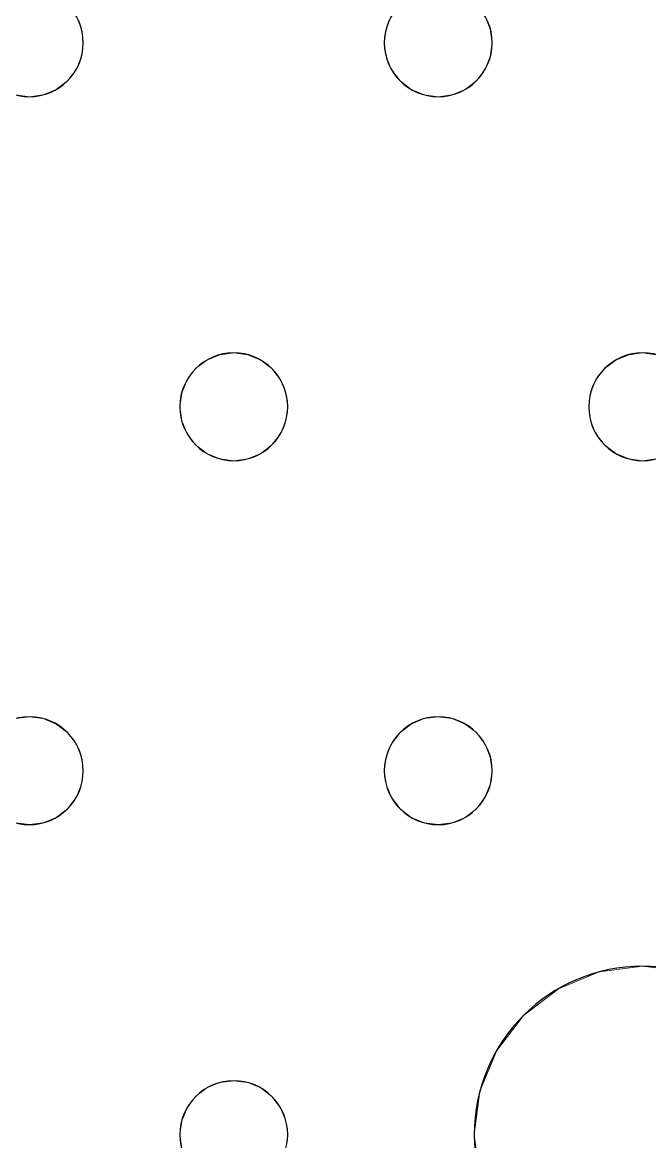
# Model space of a CAD drawing. Header units: millimetres. Extents: x -1 to 1201, y -701 to 1.
# Drawn here: x 816.9 to 863.5, y -233.5 to -150.5 of the extents above; entities that cross this region are included whole.
import ezdxf

# ---------------------------------------------------------------- set-up
doc = ezdxf.new("R2010")
doc.units = ezdxf.units.MM
doc.layers.add('IQ_200_3D', color=1, linetype='Continuous')
doc.layers.add('IQ_204_2D', color=7, linetype='Continuous')

msp = doc.modelspace()

# ---------------------------------------------------------------- linework, layer by layer
at = {"layer": 'IQ_200_3D', "lineweight": 18}
for points, invisible_edges in [([(820.915, -150, 890), (821.315, -150.965, 890), (843.921, -150.965, 890), (844.32, -150, 890)], 10), ([(843.921, -150.965, 888), (821.315, -150.965, 888), (820.915, -150, 888), (844.32, -150, 888)], 5), ([(821.315, -150.965, 890), (820.915, -150, 890), (820.915, -150, 888), (821.315, -150.965, 888)], 10), ([(844.32, -150, 890), (843.921, -150.965, 890), (843.921, -150.965, 888), (844.32, -150, 888)], 10), ([(851.248, -150, 890), (851.648, -150.965, 890), (874.254, -150.965, 890), (874.654, -150, 890)], 10), ([(874.254, -150.965, 888), (851.648, -150.965, 888), (851.248, -150, 888), (874.654, -150, 888)], 5), ([(851.648, -150.965, 890), (851.248, -150, 890), (851.248, -150, 888), (851.648, -150.965, 888)], 10), ([(843.784, -152, 890), (821.315, -150.965, 890), (821.451, -152, 890), (843.921, -153.035, 890)], 5), ([(843.921, -150.965, 890), (821.315, -150.965, 890), (843.784, -152, 890)], 3), ([(821.451, -152, 888), (821.315, -150.965, 888), (843.784, -152, 888), (843.921, -153.035, 888)], 10), ([(843.784, -152, 888), (821.315, -150.965, 888), (843.921, -150.965, 888)], 3), ([(821.451, -152, 890), (821.315, -150.965, 890), (821.315, -150.965, 888), (821.451, -152, 888)], 2), ([(843.921, -150.965, 890), (843.784, -152, 890), (843.784, -152, 888), (843.921, -150.965, 888)], 8), ([(851.648, -150.965, 890), (851.784, -152, 890), (874.118, -152, 890), (874.254, -150.965, 890)], 10), ([(851.784, -152, 888), (851.648, -150.965, 888), (874.118, -152, 888), (874.254, -153.035, 888)], 10), ([(874.118, -152, 888), (851.648, -150.965, 888), (874.254, -150.965, 888)], 3), ([(851.784, -152, 890), (851.648, -150.965, 890), (851.648, -150.965, 888), (851.784, -152, 888)], 2), ([(843.921, -153.035, 890), (821.451, -152, 890), (821.315, -153.035, 890), (844.32, -154, 890)], 5), ([(821.315, -153.035, 888), (821.451, -152, 888), (843.921, -153.035, 888), (844.32, -154, 888)], 10), ([(821.315, -153.035, 890), (821.451, -152, 890), (821.451, -152, 888), (821.315, -153.035, 888)], 8), ([(843.784, -152, 890), (843.921, -153.035, 890), (843.921, -153.035, 888), (843.784, -152, 888)], 2), ([(851.784, -152, 890), (851.648, -153.035, 890), (874.254, -153.035, 890), (874.118, -152, 890)], 10), ([(851.648, -153.035, 888), (851.784, -152, 888), (874.254, -153.035, 888), (874.654, -154, 888)], 10), ([(851.648, -153.035, 890), (851.784, -152, 890), (851.784, -152, 888), (851.648, -153.035, 888)], 8), ([(844.32, -154, 890), (821.315, -153.035, 890), (820.915, -154, 890), (832.618, -175, 890)], 13), ([(820.915, -154, 888), (821.315, -153.035, 888), (844.32, -154, 888)], 14), ([(820.915, -154, 890), (821.315, -153.035, 890), (821.315, -153.035, 888), (820.915, -154, 888)], 10), ([(843.921, -153.035, 890), (844.32, -154, 890), (844.32, -154, 888), (843.921, -153.035, 888)], 10), ([(851.248, -154, 890), (862.951, -175, 890), (874.654, -154, 890), (851.648, -153.035, 890)], 7), ([(874.654, -154, 888), (862.951, -175, 888), (851.248, -154, 888), (851.648, -153.035, 888)], 11), ([(851.248, -154, 890), (851.648, -153.035, 890), (851.648, -153.035, 888), (851.248, -154, 888)], 10), ([(851.648, -153.035, 890), (874.654, -154, 890), (874.254, -153.035, 890)], 13), ([(820.279, -154.828, 890), (831.582, -175.136, 890), (832.618, -175, 890), (820.915, -154, 890)], 5), ([(820.279, -154.828, 888), (820.915, -154, 888), (832.618, -175, 888), (831.582, -175.136, 888)], 10), ([(820.279, -154.828, 890), (820.915, -154, 890), (820.915, -154, 888), (820.279, -154.828, 888)], 10), ([(844.32, -154, 888), (844.956, -154.828, 888), (832.618, -175, 888), (820.915, -154, 888)], 14), ([(844.956, -154.828, 890), (844.32, -154, 890), (832.618, -175, 890)], 14), ([(844.32, -154, 890), (844.956, -154.828, 890), (844.956, -154.828, 888), (844.32, -154, 888)], 10), ([(850.613, -154.828, 890), (862.951, -175, 890), (851.248, -154, 890)], 3), ([(850.613, -154.828, 888), (851.248, -154, 888), (862.951, -175, 888), (861.916, -175.136, 888)], 10), ([(850.613, -154.828, 890), (851.248, -154, 890), (851.248, -154, 888), (850.613, -154.828, 888)], 10), ([(875.289, -154.828, 890), (874.654, -154, 890), (862.951, -175, 890), (863.986, -175.136, 890)], 10), ([(875.289, -154.828, 888), (863.986, -175.136, 888), (862.951, -175, 888), (874.654, -154, 888)], 5), ([(831.582, -175.136, 890), (820.279, -154.828, 890), (819.451, -155.464, 890), (830.618, -175.536, 890)], 5), ([(831.582, -175.136, 888), (819.451, -155.464, 888), (820.279, -154.828, 888)], 13), ([(819.451, -155.464, 890), (820.279, -154.828, 890), (820.279, -154.828, 888), (819.451, -155.464, 888)], 10), ([(833.653, -175.136, 890), (845.784, -155.464, 890), (844.956, -154.828, 890), (832.618, -175, 890)], 5), ([(844.956, -154.828, 888), (845.784, -155.464, 888), (833.653, -175.136, 888), (832.618, -175, 888)], 10), ([(844.956, -154.828, 890), (845.784, -155.464, 890), (845.784, -155.464, 888), (844.956, -154.828, 888)], 10), ([(850.613, -154.828, 890), (849.784, -155.464, 890), (861.916, -175.136, 890), (862.951, -175, 890)], 10), ([(861.916, -175.136, 888), (860.951, -175.536, 888), (849.784, -155.464, 888), (850.613, -154.828, 888)], 10), ([(849.784, -155.464, 890), (850.613, -154.828, 890), (850.613, -154.828, 888), (849.784, -155.464, 888)], 10), ([(805.113, -176.172, 888), (804.284, -175.536, 888), (816.416, -155.864, 888), (817.451, -156, 888)], 10), ([(817.451, -156, 890), (816.416, -155.864, 890), (805.113, -176.172, 890), (805.748, -177, 890)], 10), ([(817.451, -156, 888), (829.153, -177, 888), (805.748, -177, 888), (805.113, -176.172, 888)], 11), ([(829.153, -177, 890), (817.451, -156, 890), (805.748, -177, 890), (828.754, -177.965, 890)], 7), ([(817.451, -156, 888), (816.416, -155.864, 888), (816.416, -155.864, 890), (817.451, -156, 890)], 10), ([(829.789, -176.172, 890), (818.486, -155.864, 890), (817.451, -156, 890), (829.153, -177, 890)], 5), ([(818.486, -155.864, 888), (830.618, -175.536, 888), (829.789, -176.172, 888), (817.451, -156, 888)], 5), ([(818.486, -155.864, 888), (817.451, -156, 888), (817.451, -156, 890), (818.486, -155.864, 890)], 10), ([(817.451, -156, 888), (829.789, -176.172, 888), (829.153, -177, 888)], 13), ([(830.618, -175.536, 890), (819.451, -155.464, 890), (818.486, -155.864, 890), (829.789, -176.172, 890)], 5), ([(819.451, -155.464, 888), (831.582, -175.136, 888), (830.618, -175.536, 888), (818.486, -155.864, 888)], 5), ([(818.486, -155.864, 890), (819.451, -155.464, 890), (819.451, -155.464, 888), (818.486, -155.864, 888)], 10), ([(833.653, -175.136, 890), (834.618, -175.536, 890), (845.784, -155.464, 890)], 14), ([(834.618, -175.536, 888), (833.653, -175.136, 888), (845.784, -155.464, 888), (846.749, -155.864, 888)], 10), ([(846.749, -155.864, 890), (845.784, -155.464, 890), (834.618, -175.536, 890), (835.446, -176.172, 890)], 10), ([(835.446, -176.172, 888), (834.618, -175.536, 888), (846.749, -155.864, 888), (847.784, -156, 888)], 10), ([(847.784, -156, 890), (846.749, -155.864, 890), (835.446, -176.172, 890), (836.082, -177, 890)], 10), ([(847.784, -156, 888), (859.487, -177, 888), (836.082, -177, 888), (835.446, -176.172, 888)], 11), ([(859.487, -177, 890), (847.784, -156, 890), (836.082, -177, 890), (859.087, -177.965, 890)], 7), ([(845.784, -155.464, 890), (846.749, -155.864, 890), (846.749, -155.864, 888), (845.784, -155.464, 888)], 10), ([(847.784, -156, 888), (846.749, -155.864, 888), (846.749, -155.864, 890), (847.784, -156, 890)], 10), ([(860.122, -176.172, 890), (848.82, -155.864, 890), (847.784, -156, 890), (859.487, -177, 890)], 5), ([(860.122, -176.172, 888), (859.487, -177, 888), (847.784, -156, 888), (848.82, -155.864, 888)], 10), ([(848.82, -155.864, 888), (847.784, -156, 888), (847.784, -156, 890), (848.82, -155.864, 890)], 10), ([(849.784, -155.464, 890), (848.82, -155.864, 890), (860.951, -175.536, 890), (861.916, -175.136, 890)], 10), ([(860.951, -175.536, 888), (860.122, -176.172, 888), (848.82, -155.864, 888), (849.784, -155.464, 888)], 10), ([(848.82, -155.864, 890), (849.784, -155.464, 890), (849.784, -155.464, 888), (848.82, -155.864, 888)], 10), ([(848.82, -155.864, 890), (860.122, -176.172, 890), (860.951, -175.536, 890)], 13), ([(831.582, -175.136, 890), (830.618, -175.536, 890), (830.618, -175.536, 888), (831.582, -175.136, 888)], 10), ([(831.582, -175.136, 888), (832.618, -175, 888), (832.618, -175, 890), (831.582, -175.136, 890)], 10), ([(832.618, -175, 888), (833.653, -175.136, 888), (833.653, -175.136, 890), (832.618, -175, 890)], 10), ([(834.618, -175.536, 890), (833.653, -175.136, 890), (833.653, -175.136, 888), (834.618, -175.536, 888)], 10), ([(861.916, -175.136, 890), (860.951, -175.536, 890), (860.951, -175.536, 888), (861.916, -175.136, 888)], 10), ([(861.916, -175.136, 888), (862.951, -175, 888), (862.951, -175, 890), (861.916, -175.136, 890)], 10), ([(862.951, -175, 888), (863.986, -175.136, 888), (863.986, -175.136, 890), (862.951, -175, 890)], 10), ([(830.618, -175.536, 890), (829.789, -176.172, 890), (829.789, -176.172, 888), (830.618, -175.536, 888)], 10), ([(835.446, -176.172, 890), (834.618, -175.536, 890), (834.618, -175.536, 888), (835.446, -176.172, 888)], 10), ([(860.951, -175.536, 890), (860.122, -176.172, 890), (860.122, -176.172, 888), (860.951, -175.536, 888)], 10), ([(829.789, -176.172, 890), (829.153, -177, 890), (829.153, -177, 888), (829.789, -176.172, 888)], 10), ([(836.082, -177, 890), (835.446, -176.172, 890), (835.446, -176.172, 888), (836.082, -177, 888)], 10), ([(860.122, -176.172, 890), (859.487, -177, 890), (859.487, -177, 888), (860.122, -176.172, 888)], 10), ([(828.754, -177.965, 890), (805.748, -177, 890), (806.148, -177.965, 890), (828.618, -179, 890)], 5), ([(806.148, -177.965, 888), (805.748, -177, 888), (828.754, -177.965, 888), (828.618, -179, 888)], 10), ([(805.748, -177, 888), (829.153, -177, 888), (828.754, -177.965, 888)], 13), ([(829.153, -177, 890), (828.754, -177.965, 890), (828.754, -177.965, 888), (829.153, -177, 888)], 10), ([(836.082, -177, 890), (836.481, -177.965, 890), (859.087, -177.965, 890)], 14), ([(836.481, -177.965, 888), (836.082, -177, 888), (859.087, -177.965, 888), (858.951, -179, 888)], 10), ([(859.087, -177.965, 888), (836.082, -177, 888), (859.487, -177, 888)], 3), ([(836.481, -177.965, 890), (836.082, -177, 890), (836.082, -177, 888), (836.481, -177.965, 888)], 10), ([(859.487, -177, 890), (859.087, -177.965, 890), (859.087, -177.965, 888), (859.487, -177, 888)], 10), ([(828.618, -179, 890), (806.148, -177.965, 890), (806.284, -179, 890), (828.754, -180.035, 890)], 5), ([(806.284, -179, 888), (806.148, -177.965, 888), (828.618, -179, 888), (828.754, -180.035, 888)], 10), ([(828.754, -177.965, 890), (828.618, -179, 890), (828.618, -179, 888), (828.754, -177.965, 888)], 8), ([(836.481, -177.965, 890), (836.618, -179, 890), (858.951, -179, 890), (859.087, -177.965, 890)], 10), ([(836.618, -179, 888), (836.481, -177.965, 888), (858.951, -179, 888), (859.087, -180.035, 888)], 10), ([(836.618, -179, 890), (836.481, -177.965, 890), (836.481, -177.965, 888), (836.618, -179, 888)], 2), ([(859.087, -177.965, 890), (858.951, -179, 890), (858.951, -179, 888), (859.087, -177.965, 888)], 8), ([(828.754, -180.035, 890), (806.284, -179, 890), (806.148, -180.035, 890)], 13), ([(806.148, -180.035, 888), (806.284, -179, 888), (828.754, -180.035, 888), (829.153, -181, 888)], 10), ([(828.618, -179, 890), (828.754, -180.035, 890), (828.754, -180.035, 888), (828.618, -179, 888)], 2), ([(836.618, -179, 890), (836.481, -180.035, 890), (859.087, -180.035, 890), (858.951, -179, 890)], 10), ([(836.481, -180.035, 888), (836.618, -179, 888), (859.087, -180.035, 888), (859.487, -181, 888)], 10), ([(836.481, -180.035, 890), (836.618, -179, 890), (836.618, -179, 888), (836.481, -180.035, 888)], 8), ([(858.951, -179, 890), (859.087, -180.035, 890), (859.087, -180.035, 888), (858.951, -179, 888)], 2), ([(806.148, -180.035, 890), (805.748, -181, 890), (829.153, -181, 890), (828.754, -180.035, 890)], 10), ([(805.748, -181, 888), (806.148, -180.035, 888), (829.153, -181, 888), (817.451, -202, 888)], 14), ([(828.754, -180.035, 890), (829.153, -181, 890), (829.153, -181, 888), (828.754, -180.035, 888)], 10), ([(836.481, -180.035, 890), (836.082, -181, 890), (859.487, -181, 890), (859.087, -180.035, 890)], 10), ([(836.082, -181, 888), (836.481, -180.035, 888), (859.487, -181, 888), (847.784, -202, 888)], 14), ([(836.082, -181, 890), (836.481, -180.035, 890), (836.481, -180.035, 888), (836.082, -181, 888)], 10), ([(859.087, -180.035, 890), (859.487, -181, 890), (859.487, -181, 888), (859.087, -180.035, 888)], 10), ([(817.451, -202, 890), (805.748, -181, 890), (805.113, -181.828, 890), (816.416, -202.136, 890)], 5), ([(805.113, -181.828, 888), (805.748, -181, 888), (817.451, -202, 888), (816.416, -202.136, 888)], 10), ([(817.451, -202, 890), (829.789, -181.828, 890), (829.153, -181, 890), (805.748, -181, 890)], 13), ([(817.451, -202, 888), (829.153, -181, 888), (829.789, -181.828, 888), (818.486, -202.136, 888)], 5), ([(829.153, -181, 890), (829.789, -181.828, 890), (829.789, -181.828, 888), (829.153, -181, 888)], 10), ([(847.784, -202, 890), (859.487, -181, 890), (836.082, -181, 890), (835.446, -181.828, 890)], 11), ([(847.784, -202, 888), (846.749, -202.136, 888), (835.446, -181.828, 888), (836.082, -181, 888)], 10), ([(835.446, -181.828, 890), (836.082, -181, 890), (836.082, -181, 888), (835.446, -181.828, 888)], 10), ([(860.122, -181.828, 890), (859.487, -181, 890), (847.784, -202, 890), (848.82, -202.136, 890)], 10), ([(860.122, -181.828, 888), (847.784, -202, 888), (859.487, -181, 888)], 3), ([(859.487, -181, 890), (860.122, -181.828, 890), (860.122, -181.828, 888), (859.487, -181, 888)], 10), ([(818.486, -202.136, 890), (830.618, -182.464, 890), (829.789, -181.828, 890), (817.451, -202, 890)], 5), ([(830.618, -182.464, 888), (818.486, -202.136, 888), (829.789, -181.828, 888)], 3), ([(829.789, -181.828, 890), (830.618, -182.464, 890), (830.618, -182.464, 888), (829.789, -181.828, 888)], 10), ([(846.749, -202.136, 890), (835.446, -181.828, 890), (834.618, -182.464, 890), (845.784, -202.536, 890)], 5), ([(834.618, -182.464, 888), (835.446, -181.828, 888), (846.749, -202.136, 888), (845.784, -202.536, 888)], 10), ([(834.618, -182.464, 890), (835.446, -181.828, 890), (835.446, -181.828, 888), (834.618, -182.464, 888)], 10), ([(835.446, -181.828, 890), (846.749, -202.136, 890), (847.784, -202, 890)], 13), ([(860.122, -181.828, 888), (860.951, -182.464, 888), (848.82, -202.136, 888), (847.784, -202, 888)], 10), ([(860.951, -182.464, 890), (860.122, -181.828, 890), (848.82, -202.136, 890), (849.784, -202.536, 890)], 10), ([(860.122, -181.828, 890), (860.951, -182.464, 890), (860.951, -182.464, 888), (860.122, -181.828, 888)], 10), ([(819.451, -202.536, 890), (831.582, -182.864, 890), (830.618, -182.464, 890), (818.486, -202.136, 890)], 5), ([(819.451, -202.536, 888), (818.486, -202.136, 888), (830.618, -182.464, 888), (831.582, -182.864, 888)], 10), ([(830.618, -182.464, 890), (831.582, -182.864, 890), (831.582, -182.864, 888), (830.618, -182.464, 888)], 10), ([(845.784, -202.536, 890), (834.618, -182.464, 890), (833.653, -182.864, 890)], 13), ([(833.653, -182.864, 888), (834.618, -182.464, 888), (845.784, -202.536, 888), (844.956, -203.172, 888)], 10), ([(833.653, -182.864, 890), (834.618, -182.464, 890), (834.618, -182.464, 888), (833.653, -182.864, 888)], 10), ([(849.784, -202.536, 888), (848.82, -202.136, 888), (860.951, -182.464, 888), (861.916, -182.864, 888)], 10), ([(861.916, -182.864, 890), (860.951, -182.464, 890), (849.784, -202.536, 890), (850.613, -203.172, 890)], 10), ([(860.951, -182.464, 890), (861.916, -182.864, 890), (861.916, -182.864, 888), (860.951, -182.464, 888)], 10), ([(831.582, -182.864, 890), (819.451, -202.536, 890), (820.279, -203.172, 890)], 13), ([(820.279, -203.172, 888), (819.451, -202.536, 888), (831.582, -182.864, 888), (832.618, -183, 888)], 10), ([(832.618, -183, 890), (831.582, -182.864, 890), (820.279, -203.172, 890), (820.915, -204, 890)], 10), ([(832.618, -183, 888), (844.32, -204, 888), (820.915, -204, 888), (820.279, -203.172, 888)], 11), ([(832.618, -183, 890), (820.915, -204, 890), (844.32, -204, 890), (844.956, -203.172, 890)], 11), ([(832.618, -183, 888), (831.582, -182.864, 888), (831.582, -182.864, 890), (832.618, -183, 890)], 10), ([(833.653, -182.864, 890), (832.618, -183, 890), (844.956, -203.172, 890), (845.784, -202.536, 890)], 10), ([(844.956, -203.172, 888), (844.32, -204, 888), (832.618, -183, 888), (833.653, -182.864, 888)], 10), ([(833.653, -182.864, 888), (832.618, -183, 888), (832.618, -183, 890), (833.653, -182.864, 890)], 10), ([(850.613, -203.172, 888), (849.784, -202.536, 888), (861.916, -182.864, 888), (862.951, -183, 888)], 10), ([(862.951, -183, 890), (861.916, -182.864, 890), (850.613, -203.172, 890), (851.248, -204, 890)], 10), ([(862.951, -183, 888), (874.654, -204, 888), (851.248, -204, 888), (850.613, -203.172, 888)], 11), ([(851.248, -204, 890), (874.254, -204.965, 890), (874.654, -204, 890), (862.951, -183, 890)], 13), ([(862.951, -183, 888), (861.916, -182.864, 888), (861.916, -182.864, 890), (862.951, -183, 890)], 10), ([(875.289, -203.172, 890), (863.986, -182.864, 890), (862.951, -183, 890), (874.654, -204, 890)], 5), ([(875.289, -203.172, 888), (874.654, -204, 888), (862.951, -183, 888), (863.986, -182.864, 888)], 10), ([(863.986, -182.864, 888), (862.951, -183, 888), (862.951, -183, 890), (863.986, -182.864, 890)], 10), ([(816.416, -202.136, 888), (817.451, -202, 888), (817.451, -202, 890), (816.416, -202.136, 890)], 10), ([(817.451, -202, 888), (818.486, -202.136, 888), (818.486, -202.136, 890), (817.451, -202, 890)], 10), ([(819.451, -202.536, 890), (818.486, -202.136, 890), (818.486, -202.136, 888), (819.451, -202.536, 888)], 10), ([(820.279, -203.172, 890), (819.451, -202.536, 890), (819.451, -202.536, 888), (820.279, -203.172, 888)], 10), ([(845.784, -202.536, 890), (844.956, -203.172, 890), (844.956, -203.172, 888), (845.784, -202.536, 888)], 10), ([(846.749, -202.136, 890), (845.784, -202.536, 890), (845.784, -202.536, 888), (846.749, -202.136, 888)], 10), ([(846.749, -202.136, 888), (847.784, -202, 888), (847.784, -202, 890), (846.749, -202.136, 890)], 10), ([(847.784, -202, 888), (848.82, -202.136, 888), (848.82, -202.136, 890), (847.784, -202, 890)], 10), ([(849.784, -202.536, 890), (848.82, -202.136, 890), (848.82, -202.136, 888), (849.784, -202.536, 888)], 10), ([(850.613, -203.172, 890), (849.784, -202.536, 890), (849.784, -202.536, 888), (850.613, -203.172, 888)], 10), ([(820.915, -204, 890), (820.279, -203.172, 890), (820.279, -203.172, 888), (820.915, -204, 888)], 10), ([(844.956, -203.172, 890), (844.32, -204, 890), (844.32, -204, 888), (844.956, -203.172, 888)], 10), ([(851.248, -204, 890), (850.613, -203.172, 890), (850.613, -203.172, 888), (851.248, -204, 888)], 10), ([(843.921, -204.965, 890), (844.32, -204, 890), (820.915, -204, 890), (821.315, -204.965, 890)], 10), ([(843.921, -204.965, 888), (821.315, -204.965, 888), (820.915, -204, 888), (844.32, -204, 888)], 5), ([(821.315, -204.965, 890), (820.915, -204, 890), (820.915, -204, 888), (821.315, -204.965, 888)], 10), ([(844.32, -204, 890), (843.921, -204.965, 890), (843.921, -204.965, 888), (844.32, -204, 888)], 10), ([(874.254, -204.965, 890), (851.248, -204, 890), (851.648, -204.965, 890)], 13), ([(874.254, -204.965, 888), (851.648, -204.965, 888), (851.248, -204, 888), (874.654, -204, 888)], 5), ([(851.648, -204.965, 890), (851.248, -204, 890), (851.248, -204, 888), (851.648, -204.965, 888)], 10), ([(843.784, -206, 890), (821.315, -204.965, 890), (821.451, -206, 890), (843.921, -207.035, 890)], 5), ([(843.921, -204.965, 890), (821.315, -204.965, 890), (843.784, -206, 890)], 3), ([(821.315, -204.965, 888), (843.921, -204.965, 888), (843.784, -206, 888), (821.451, -206, 888)], 5), ([(821.451, -206, 890), (821.315, -204.965, 890), (821.315, -204.965, 888), (821.451, -206, 888)], 2), ([(843.921, -204.965, 890), (843.784, -206, 890), (843.784, -206, 888), (843.921, -204.965, 888)], 8), ([(851.648, -204.965, 890), (851.784, -206, 890), (874.118, -206, 890), (874.254, -204.965, 890)], 10), ([(874.118, -206, 888), (851.784, -206, 888), (851.648, -204.965, 888), (874.254, -204.965, 888)], 5), ([(851.784, -206, 890), (851.648, -204.965, 890), (851.648, -204.965, 888), (851.784, -206, 888)], 2), ([(843.921, -207.035, 890), (821.451, -206, 890), (821.315, -207.035, 890), (844.32, -208, 890)], 5), ([(821.451, -206, 888), (843.784, -206, 888), (843.921, -207.035, 888), (821.315, -207.035, 888)], 5), ([(821.315, -207.035, 890), (821.451, -206, 890), (821.451, -206, 888), (821.315, -207.035, 888)], 8), ([(843.784, -206, 890), (843.921, -207.035, 890), (843.921, -207.035, 888), (843.784, -206, 888)], 2), ([(851.784, -206, 890), (851.648, -207.035, 890), (874.254, -207.035, 890), (874.118, -206, 890)], 10), ([(874.254, -207.035, 888), (851.648, -207.035, 888), (851.784, -206, 888), (874.118, -206, 888)], 5), ([(851.648, -207.035, 890), (851.784, -206, 890), (851.784, -206, 888), (851.648, -207.035, 888)], 8), ([(844.32, -208, 890), (821.315, -207.035, 890), (820.915, -208, 890)], 13), ([(844.32, -208, 888), (820.915, -208, 888), (821.315, -207.035, 888), (843.921, -207.035, 888)], 5), ([(820.915, -208, 890), (821.315, -207.035, 890), (821.315, -207.035, 888), (820.915, -208, 888)], 10), ([(843.921, -207.035, 890), (844.32, -208, 890), (844.32, -208, 888), (843.921, -207.035, 888)], 10), ([(862.951, -220.5, 890), (851.648, -207.035, 890), (851.248, -208, 890)], 13), ([(862.951, -220.5, 888), (859.716, -220.926, 888), (851.248, -208, 888), (851.648, -207.035, 888)], 10), ([(851.248, -208, 890), (851.648, -207.035, 890), (851.648, -207.035, 888), (851.248, -208, 888)], 10), ([(862.951, -220.5, 890), (874.654, -208, 890), (874.254, -207.035, 890), (851.648, -207.035, 890)], 13), ([(862.951, -220.5, 888), (851.648, -207.035, 888), (874.254, -207.035, 888)], 15), ([(874.654, -208, 888), (866.186, -220.926, 888), (862.951, -220.5, 888), (874.254, -207.035, 888)], 5), ([(820.915, -208, 890), (820.279, -208.828, 890), (832.618, -229, 890), (844.32, -208, 890)], 14), ([(820.915, -208, 888), (844.32, -208, 888), (832.618, -229, 888), (820.279, -208.828, 888)], 7), ([(820.279, -208.828, 890), (820.915, -208, 890), (820.915, -208, 888), (820.279, -208.828, 888)], 10), ([(832.618, -229, 890), (844.956, -208.828, 890), (844.32, -208, 890)], 13), ([(844.956, -208.828, 888), (833.653, -229.136, 888), (832.618, -229, 888), (844.32, -208, 888)], 5), ([(844.32, -208, 890), (844.956, -208.828, 890), (844.956, -208.828, 888), (844.32, -208, 888)], 10), ([(851.248, -208, 890), (850.613, -208.828, 890), (859.716, -220.926, 890), (862.951, -220.5, 890)], 10), ([(851.248, -208, 888), (859.716, -220.926, 888), (850.613, -208.828, 888)], 3), ([(850.613, -208.828, 890), (851.248, -208, 890), (851.248, -208, 888), (850.613, -208.828, 888)], 10), ([(866.186, -220.926, 890), (874.654, -208, 890), (862.951, -220.5, 890)], 3), ([(831.582, -229.136, 890), (820.279, -208.828, 890), (819.451, -209.464, 890), (830.618, -229.536, 890)], 5), ([(820.279, -208.828, 888), (832.618, -229, 888), (831.582, -229.136, 888), (819.451, -209.464, 888)], 5), ([(819.451, -209.464, 890), (820.279, -208.828, 890), (820.279, -208.828, 888), (819.451, -209.464, 888)], 10), ([(831.582, -229.136, 890), (832.618, -229, 890), (820.279, -208.828, 890)], 14), ([(833.653, -229.136, 890), (845.784, -209.464, 890), (844.956, -208.828, 890), (832.618, -229, 890)], 5), ([(833.653, -229.136, 888), (844.956, -208.828, 888), (845.784, -209.464, 888)], 13), ([(844.956, -208.828, 890), (845.784, -209.464, 890), (845.784, -209.464, 888), (844.956, -208.828, 888)], 10), ([(850.613, -208.828, 890), (849.784, -209.464, 890), (856.701, -222.175, 890), (859.716, -220.926, 890)], 10), ([(850.613, -208.828, 888), (859.716, -220.926, 888), (856.701, -222.175, 888), (849.784, -209.464, 888)], 5), ([(849.784, -209.464, 890), (850.613, -208.828, 890), (850.613, -208.828, 888), (849.784, -209.464, 888)], 10), ([(816.416, -209.864, 890), (804.284, -229.536, 890), (805.113, -230.172, 890), (817.451, -210, 890)], 5), ([(817.451, -210, 888), (805.748, -231, 888), (805.113, -230.172, 888), (816.416, -209.864, 888)], 5), ([(817.451, -210, 890), (805.113, -230.172, 890), (805.748, -231, 890), (829.153, -231, 890)], 13), ([(817.451, -210, 888), (829.789, -230.172, 888), (829.153, -231, 888), (805.748, -231, 888)], 13), ([(817.451, -210, 888), (816.416, -209.864, 888), (816.416, -209.864, 890), (817.451, -210, 890)], 10), ([(818.486, -209.864, 890), (817.451, -210, 890), (829.789, -230.172, 890), (830.618, -229.536, 890)], 10), ([(818.486, -209.864, 888), (830.618, -229.536, 888), (829.789, -230.172, 888), (817.451, -210, 888)], 5), ([(818.486, -209.864, 888), (817.451, -210, 888), (817.451, -210, 890), (818.486, -209.864, 890)], 10), ([(817.451, -210, 890), (829.153, -231, 890), (829.789, -230.172, 890)], 13), ([(830.618, -229.536, 890), (819.451, -209.464, 890), (818.486, -209.864, 890)], 13), ([(819.451, -209.464, 888), (831.582, -229.136, 888), (830.618, -229.536, 888), (818.486, -209.864, 888)], 5), ([(818.486, -209.864, 890), (819.451, -209.464, 890), (819.451, -209.464, 888), (818.486, -209.864, 888)], 10), ([(833.653, -229.136, 890), (834.618, -229.536, 890), (845.784, -209.464, 890)], 14), ([(834.618, -229.536, 888), (833.653, -229.136, 888), (845.784, -209.464, 888), (846.749, -209.864, 888)], 10), ([(846.749, -209.864, 890), (845.784, -209.464, 890), (834.618, -229.536, 890), (835.446, -230.172, 890)], 10), ([(846.749, -209.864, 888), (852.126, -226.75, 888), (835.446, -230.172, 888), (834.618, -229.536, 888)], 11), ([(846.749, -209.864, 890), (835.446, -230.172, 890), (852.126, -226.75, 890), (854.112, -224.161, 890)], 11), ([(845.784, -209.464, 890), (846.749, -209.864, 890), (846.749, -209.864, 888), (845.784, -209.464, 888)], 10), ([(846.749, -209.864, 890), (854.112, -224.161, 890), (847.784, -210, 890)], 3), ([(846.749, -209.864, 888), (847.784, -210, 888), (854.112, -224.161, 888), (852.126, -226.75, 888)], 10), ([(847.784, -210, 888), (846.749, -209.864, 888), (846.749, -209.864, 890), (847.784, -210, 890)], 10), ([(848.82, -209.864, 890), (847.784, -210, 890), (854.112, -224.161, 890)], 14), ([(848.82, -209.864, 888), (856.701, -222.175, 888), (854.112, -224.161, 888), (847.784, -210, 888)], 5), ([(848.82, -209.864, 888), (847.784, -210, 888), (847.784, -210, 890), (848.82, -209.864, 890)], 10), ([(856.701, -222.175, 890), (849.784, -209.464, 890), (848.82, -209.864, 890), (854.112, -224.161, 890)], 5), ([(849.784, -209.464, 888), (856.701, -222.175, 888), (848.82, -209.864, 888)], 3), ([(848.82, -209.864, 890), (849.784, -209.464, 890), (849.784, -209.464, 888), (848.82, -209.864, 888)], 10), ([(859.716, -220.926, 888), (862.951, -220.5, 888), (862.951, -220.5, 890), (859.716, -220.926, 890)], 10), ([(862.951, -220.5, 888), (866.186, -220.926, 888), (866.186, -220.926, 890), (862.951, -220.5, 890)], 10), ([(859.716, -220.926, 890), (856.701, -222.175, 890), (856.701, -222.175, 888), (859.716, -220.926, 888)], 10), ([(856.701, -222.175, 890), (854.112, -224.161, 890), (854.112, -224.161, 888), (856.701, -222.175, 888)], 10), ([(854.112, -224.161, 890), (852.126, -226.75, 890), (852.126, -226.75, 888), (854.112, -224.161, 888)], 10), ([(835.446, -230.172, 890), (836.082, -231, 890), (850.877, -229.765, 890), (852.126, -226.75, 890)], 10), ([(850.877, -229.765, 888), (836.082, -231, 888), (835.446, -230.172, 888), (852.126, -226.75, 888)], 5), ([(852.126, -226.75, 890), (850.877, -229.765, 890), (850.877, -229.765, 888), (852.126, -226.75, 888)], 10), ([(831.582, -229.136, 890), (830.618, -229.536, 890), (830.618, -229.536, 888), (831.582, -229.136, 888)], 10), ([(831.582, -229.136, 888), (832.618, -229, 888), (832.618, -229, 890), (831.582, -229.136, 890)], 10), ([(832.618, -229, 888), (833.653, -229.136, 888), (833.653, -229.136, 890), (832.618, -229, 890)], 10), ([(834.618, -229.536, 890), (833.653, -229.136, 890), (833.653, -229.136, 888), (834.618, -229.536, 888)], 10), ([(830.618, -229.536, 890), (829.789, -230.172, 890), (829.789, -230.172, 888), (830.618, -229.536, 888)], 10), ([(835.446, -230.172, 890), (834.618, -229.536, 890), (834.618, -229.536, 888), (835.446, -230.172, 888)], 10), ([(836.481, -231.965, 890), (850.877, -229.765, 890), (836.082, -231, 890)], 3), ([(836.481, -231.965, 888), (836.082, -231, 888), (850.877, -229.765, 888)], 14), ([(836.481, -231.965, 890), (836.618, -233, 890), (850.451, -233, 890), (850.877, -229.765, 890)], 10), ([(836.481, -231.965, 888), (850.877, -229.765, 888), (850.451, -233, 888), (836.618, -233, 888)], 5), ([(850.877, -229.765, 890), (850.451, -233, 890), (850.451, -233, 888), (850.877, -229.765, 888)], 8), ([(829.789, -230.172, 890), (829.153, -231, 890), (829.153, -231, 888), (829.789, -230.172, 888)], 10), ([(836.082, -231, 890), (835.446, -230.172, 890), (835.446, -230.172, 888), (836.082, -231, 888)], 10), ([(829.153, -231, 890), (805.748, -231, 890), (806.148, -231.965, 890), (828.754, -231.965, 890)], 5), ([(829.153, -231, 888), (828.754, -231.965, 888), (806.148, -231.965, 888), (805.748, -231, 888)], 10), ([(829.153, -231, 890), (828.754, -231.965, 890), (828.754, -231.965, 888), (829.153, -231, 888)], 10), ([(836.481, -231.965, 890), (836.082, -231, 890), (836.082, -231, 888), (836.481, -231.965, 888)], 10), ([(806.284, -233, 890), (828.618, -233, 890), (828.754, -231.965, 890), (806.148, -231.965, 890)], 5), ([(828.754, -231.965, 888), (828.618, -233, 888), (806.284, -233, 888), (806.148, -231.965, 888)], 10), ([(828.754, -231.965, 890), (828.618, -233, 890), (828.618, -233, 888), (828.754, -231.965, 888)], 8), ([(836.618, -233, 890), (836.481, -231.965, 890), (836.481, -231.965, 888), (836.618, -233, 888)], 2), ([(806.284, -233, 890), (806.148, -234.035, 890), (828.754, -234.035, 890), (828.618, -233, 890)], 10), ([(806.284, -233, 888), (828.618, -233, 888), (828.754, -234.035, 888), (806.148, -234.035, 888)], 5), ([(828.618, -233, 890), (828.754, -234.035, 890), (828.754, -234.035, 888), (828.618, -233, 888)], 2), ([(850.451, -233, 890), (836.618, -233, 890), (836.481, -234.035, 890), (850.877, -236.235, 890)], 5), ([(836.481, -234.035, 888), (836.618, -233, 888), (850.451, -233, 888), (850.877, -236.235, 888)], 10), ([(836.481, -234.035, 890), (836.618, -233, 890), (836.618, -233, 888), (836.481, -234.035, 888)], 8), ([(850.451, -233, 890), (850.877, -236.235, 890), (850.877, -236.235, 888), (850.451, -233, 888)], 2)]:
    msp.add_3dface(points, dxfattribs=dict(at, invisible_edges=invisible_edges))
at = {"layer": 'IQ_204_2D'}
for centre, radius, start, end in [((817.451, -152), 4, 360, 180), ((847.784, -152), 4, 0, 180), ((817.451, -152), 4, 180, 360), ((847.784, -152), 4, 180, 360), ((832.618, -179), 4, 0, 180), ((862.951, -179), 4, 360, 180), ((832.618, -179), 4, 180, 360), ((862.951, -179), 4, 180, 360), ((817.451, -206), 4, 360, 180), ((847.784, -206), 4, 0, 180), ((817.451, -206), 4, 180, 360), ((847.784, -206), 4, 180, 360), ((862.951, -233), 12.5, 0, 180), ((832.618, -233), 4, 0, 180), ((832.618, -233), 4, 180, 360), ((862.951, -233), 12.5, 180, 360)]:
    msp.add_arc(centre, radius, start, end, dxfattribs=at)

# ---------------------------------------------------------------- meshes
at = {"layer": 'IQ_200_3D', "lineweight": 18}
mesh = msp.add_polyface(dxfattribs=at)
corners = [(1200, 0, 850), (1200, -700, 850), (0, -700, 850), (0, 0, 850), (810.5, -594, 850), (811.556, -602.023, 850), (814.653, -609.5, 850), (819.58, -615.92, 850), (826, -620.847, 850), (833.477, -623.944, 850), (841.5, -625, 850), (1059.5, -625, 850), (1067.523, -623.944, 850), (1075, -620.847, 850), (1081.42, -615.92, 850), (1086.347, -609.5, 850), (1089.444, -602.023, 850), (1090.5, -594, 850), (1090.5, -476, 850), (1089.444, -467.977, 850), (1086.347, -460.5, 850), (1081.42, -454.08, 850), (1075, -449.153, 850), (1067.523, -446.056, 850), (1059.5, -445, 850), (841.5, -445, 850), (833.477, -446.056, 850), (826, -449.153, 850), (819.58, -454.08, 850), (814.653, -460.5, 850), (811.556, -467.977, 850), (810.5, -476, 850)]
mesh.append_faces([[corners[k] for k in face] for face in [(29, 3, 28), (6, 2, 5), (4, 2, 31), (23, 0, 22), (13, 1, 12), (15, 1, 14), (11, 1, 10)]], dxfattribs={"vtx0": -1, "vtx1": -1})
mesh.append_faces([[corners[k] for k in face] for face in [(3, 29, 30, 2), (2, 30, 31), (0, 25, 26), (2, 6, 7), (2, 9, 10, 1), (0, 20, 21), (1, 18, 19), (1, 15, 16)]], dxfattribs={"vtx0": -1, "vtx2": -1})
mesh.append_faces([[corners[k] for k in face] for face in [(27, 28, 3), (4, 5, 2), (7, 8, 2), (8, 9, 2), (23, 24, 0), (21, 22, 0), (24, 25, 0), (13, 14, 1), (11, 12, 1), (16, 17, 1), (17, 18, 1)]], dxfattribs={"vtx1": -1, "vtx2": -1})
mesh.append_faces([[corners[k] for k in face] for face in [(26, 27, 3, 0), (19, 20, 0, 1)]], dxfattribs={"vtx1": -1, "vtx3": -1})
mesh = msp.add_polyface(dxfattribs=at)
corners = [(1200, -700, 900), (1200, -23, 900), (0, -23, 900), (0, -700, 900), (90, -35.113, 900), (1110, -35.113, 900), (1129.382, -37.665, 900), (1147.443, -45.146, 900), (1162.953, -57.047, 900), (1174.854, -72.557, 900), (1182.335, -90.618, 900), (1184.887, -110, 900), (1184.887, -610, 900), (1182.335, -629.382, 900), (1174.854, -647.443, 900), (1162.953, -662.953, 900), (1147.443, -674.854, 900), (1129.382, -682.335, 900), (1110, -684.887, 900), (90, -684.887, 900), (70.618, -682.335, 900), (52.557, -674.854, 900), (37.047, -662.953, 900), (25.146, -647.443, 900), (17.665, -629.382, 900), (15.113, -610, 900), (15.113, -110, 900), (17.665, -90.618, 900), (25.146, -72.557, 900), (37.047, -57.047, 900), (52.557, -45.146, 900), (70.618, -37.665, 900)]
mesh.append_faces([[corners[k] for k in face] for face in [(9, 1, 8), (14, 0, 13), (31, 2, 30), (28, 2, 27), (21, 3, 20), (23, 3, 22)]], dxfattribs={"vtx0": -1, "vtx1": -1})
mesh.append_faces([[corners[k] for k in face] for face in [(1, 9, 10), (1, 11, 12, 0), (0, 14, 15), (0, 18, 19, 3), (2, 28, 29), (3, 23, 24)]], dxfattribs={"vtx0": -1, "vtx2": -1})
mesh.append_faces([[corners[k] for k in face] for face in [(10, 11, 1), (5, 6, 1), (7, 8, 1), (6, 7, 1), (12, 13, 0), (15, 16, 0), (17, 18, 0), (16, 17, 0), (31, 4, 2), (29, 30, 2), (26, 27, 2), (21, 22, 3), (19, 20, 3), (24, 25, 3)]], dxfattribs={"vtx1": -1, "vtx2": -1})
mesh.append_faces([[corners[k] for k in face] for face in [(4, 5, 1, 2), (25, 26, 2, 3)]], dxfattribs={"vtx1": -1, "vtx3": -1})
mesh = msp.add_polyface(dxfattribs=at)
corners = [(1110, -48.392, 890), (90, -48.392, 890), (66.424, -53.082, 890), (46.437, -66.437, 890), (33.082, -86.424, 890), (28.392, -110, 890), (28.392, -610, 890), (33.082, -633.576, 890), (46.437, -653.563, 890), (66.424, -666.918, 890), (90, -671.608, 890), (1110, -671.608, 890), (1133.576, -666.918, 890), (1153.563, -653.563, 890), (1166.918, -633.576, 890), (1171.608, -610, 890), (1171.608, -110, 890), (1166.918, -86.424, 890), (1153.563, -66.437, 890), (1133.576, -53.082, 890), (122.5, -418.034, 890), (1077.5, -418.034, 890), (1089.656, -419.634, 890), (1100.983, -424.326, 890), (1110.71, -431.79, 890), (1118.174, -441.517, 890), (1122.866, -452.844, 890), (1124.466, -465, 890), (1124.466, -605, 890), (1122.866, -617.156, 890), (1118.174, -628.483, 890), (1110.71, -638.21, 890), (1100.983, -645.674, 890), (1089.656, -650.366, 890), (1077.5, -651.966, 890), (122.5, -651.966, 890), (110.344, -650.366, 890), (99.017, -645.674, 890), (89.29, -638.21, 890), (81.826, -628.483, 890), (77.134, -617.156, 890), (75.534, -605, 890), (75.534, -465, 890), (77.134, -452.844, 890), (81.826, -441.517, 890), (89.29, -431.79, 890), (99.017, -424.326, 890), (110.344, -419.634, 890), (122.5, -68.034, 890), (1077.5, -68.034, 890), (1089.656, -69.634, 890), (1100.983, -74.326, 890), (1110.71, -81.79, 890), (1118.174, -91.517, 890), (1122.866, -102.844, 890), (1124.466, -115, 890), (1124.466, -351, 890), (1122.866, -363.156, 890), (1118.174, -374.483, 890), (1110.71, -384.21, 890), (1100.983, -391.674, 890), (1089.656, -396.366, 890), (1077.5, -397.966, 890), (122.5, -397.966, 890), (110.344, -396.366, 890), (99.017, -391.674, 890), (89.29, -384.21, 890), (81.826, -374.483, 890), (77.134, -363.156, 890), (75.534, -351, 890), (75.534, -115, 890), (77.134, -102.844, 890), (81.826, -91.517, 890), (89.29, -81.79, 890), (99.017, -74.326, 890), (110.344, -69.634, 890)]
mesh.append_faces([[corners[k] for k in face] for face in [(65, 47, 64), (75, 1, 74), (71, 5, 70), (73, 2, 72)]], dxfattribs={"vtx0": -1, "vtx1": -1})
mesh.append_faces([[corners[k] for k in face] for face in [(15, 28, 29, 14), (11, 32, 33), (16, 55, 56, 15), (54, 17, 18, 53), (53, 18, 19, 52), (52, 19, 0, 51), (0, 50, 51), (10, 37, 38, 9), (64, 47, 20, 63), (8, 39, 40, 7), (39, 8, 9, 38), (69, 42, 43), (3, 71, 72, 2)]], dxfattribs={"vtx0": -1, "vtx2": -1})
mesh.append_faces([[corners[k] for k in face] for face in [(6, 41, 42, 69)]], dxfattribs={"vtx0": -1, "vtx2": -1, "vtx3": -1})
mesh.append_faces([[corners[k] for k in face] for face in [(11, 33, 34, 35), (1, 75, 48, 49), (71, 3, 4, 5)]], dxfattribs={"vtx0": -1, "vtx3": -1})
mesh.append_faces([[corners[k] for k in face] for face in [(36, 37, 10)]], dxfattribs={"vtx1": -1, "vtx2": -1})
mesh.append_faces([[corners[k] for k in face] for face in [(27, 28, 15, 56)]], dxfattribs={"vtx1": -1, "vtx2": -1, "vtx3": -1})
mesh.append_faces([[corners[k] for k in face] for face in [(13, 14, 29, 30), (12, 13, 30, 31), (26, 27, 56, 57), (31, 32, 11, 12), (24, 25, 58, 59), (21, 22, 61, 62), (22, 23, 60, 61), (23, 24, 59, 60), (25, 26, 57, 58), (54, 55, 16, 17), (49, 50, 0, 1), (20, 21, 62, 63), (35, 36, 10, 11), (45, 46, 66, 67), (46, 47, 65, 66), (6, 7, 40, 41), (43, 44, 68, 69), (44, 45, 67, 68), (73, 74, 1, 2), (69, 70, 5, 6)]], dxfattribs={"vtx1": -1, "vtx3": -1})
mesh = msp.add_polyface(dxfattribs=at)
corners = [(122.5, -68.034, 860), (110.344, -69.634, 860), (99.017, -74.326, 860), (89.29, -81.79, 860), (81.826, -91.517, 860), (77.134, -102.844, 860), (75.534, -115, 860), (75.534, -351, 860), (77.134, -363.156, 860), (81.826, -374.483, 860), (89.29, -384.21, 860), (99.017, -391.674, 860), (110.344, -396.366, 860), (122.5, -397.966, 860), (1077.5, -397.966, 860), (1089.656, -396.366, 860), (1100.983, -391.674, 860), (1110.71, -384.21, 860), (1118.174, -374.483, 860), (1122.866, -363.156, 860), (1124.466, -351, 860), (1124.466, -115, 860), (1122.866, -102.844, 860), (1118.174, -91.517, 860), (1110.71, -81.79, 860), (1100.983, -74.326, 860), (1089.656, -69.634, 860), (1077.5, -68.034, 860), (640.451, -68.034, 860), (640.451, -105, 860), (639.258, -114.059, 860), (635.762, -122.5, 860), (630.2, -129.749, 860), (622.951, -135.311, 860), (614.51, -138.807, 860), (605.451, -140, 860), (594.549, -140, 860), (585.49, -138.807, 860), (577.049, -135.311, 860), (569.8, -129.749, 860), (564.238, -122.5, 860), (560.742, -114.059, 860), (559.549, -105, 860), (559.549, -68.034, 860), (600, -115, 860), (603.882, -114.489, 860), (607.5, -112.99, 860), (610.607, -110.607, 860), (612.99, -107.5, 860), (614.489, -103.882, 860), (615, -100, 860), (614.489, -96.118, 860), (612.99, -92.5, 860), (610.607, -89.393, 860), (607.5, -87.01, 860), (603.882, -85.511, 860), (600, -85, 860), (596.118, -85.511, 860), (592.5, -87.01, 860), (589.393, -89.393, 860), (587.01, -92.5, 860), (585.511, -96.118, 860), (585, -100, 860), (585.511, -103.882, 860), (587.01, -107.5, 860), (589.393, -110.607, 860), (592.5, -112.99, 860), (596.118, -114.489, 860)]
mesh.append_faces([[corners[k] for k in face] for face in [(0, 42, 43), (29, 27, 28), (65, 62, 63, 64), (48, 46, 47), (50, 48, 49)]], dxfattribs={"vtx0": -1})
mesh.append_faces([[corners[k] for k in face] for face in [(35, 14, 34)]], dxfattribs={"vtx0": -1, "vtx1": -1})
mesh.append_faces([[corners[k] for k in face] for face in [(62, 65, 45, 52)]], dxfattribs={"vtx0": -1, "vtx1": -1, "vtx2": -1, "vtx3": -1})
mesh.append_faces([[corners[k] for k in face] for face in [(13, 6, 7, 12), (14, 35, 36), (27, 29, 30), (65, 44, 45)]], dxfattribs={"vtx0": -1, "vtx2": -1})
mesh.append_faces([[corners[k] for k in face] for face in [(13, 39, 40, 0), (21, 26, 27, 14), (50, 45, 46, 48)]], dxfattribs={"vtx0": -1, "vtx2": -1, "vtx3": -1})
mesh.append_faces([[corners[k] for k in face] for face in [(7, 10, 11, 12), (20, 15, 16, 17)]], dxfattribs={"vtx0": -1, "vtx3": -1})
mesh.append_faces([[corners[k] for k in face] for face in [(38, 39, 13), (37, 38, 13), (2, 3, 6, 1), (41, 42, 0), (40, 41, 0), (33, 34, 14), (32, 33, 14), (30, 31, 27), (25, 26, 21, 24), (55, 56, 52)]], dxfattribs={"vtx1": -1, "vtx2": -1})
mesh.append_faces([[corners[k] for k in face] for face in [(0, 1, 6, 13), (31, 32, 14, 27), (61, 62, 52, 56)]], dxfattribs={"vtx1": -1, "vtx2": -1, "vtx3": -1})
mesh.append_faces([[corners[k] for k in face] for face in [(13, 14, 36, 37), (14, 15, 20, 21)]], dxfattribs={"vtx1": -1, "vtx3": -1})
mesh.append_faces([[corners[k] for k in face] for face in [(4, 5, 6, 3), (18, 19, 20, 17), (57, 58, 59, 56)]], dxfattribs={"vtx2": -1})
mesh.append_faces([[corners[k] for k in face] for face in [(59, 60, 61, 56), (50, 51, 52, 45)]], dxfattribs={"vtx2": -1, "vtx3": -1})
mesh.append_faces([[corners[k] for k in face] for face in [(7, 8, 9, 10), (21, 22, 23, 24), (65, 66, 67, 44), (52, 53, 54, 55)]], dxfattribs={"vtx3": -1})

doc.saveas('drawing.dxf')
